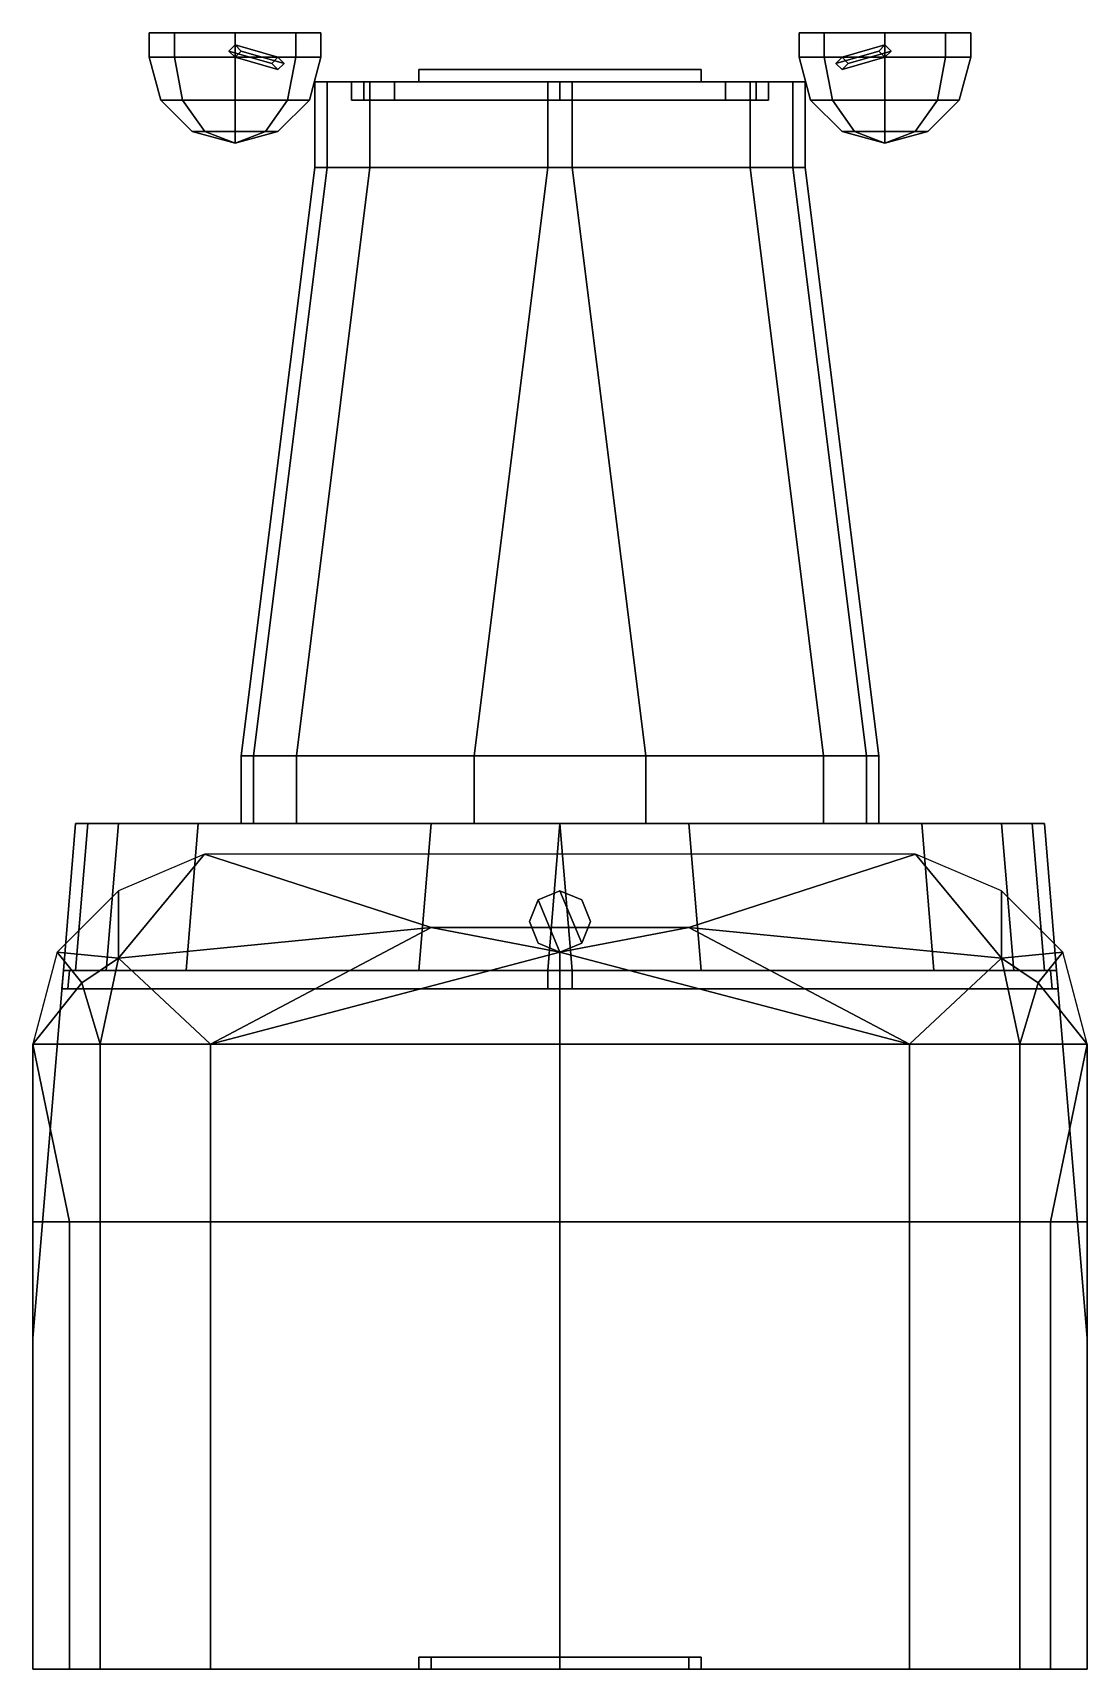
# Model space of a CAD drawing. Extents: x -0.86 to 0.86, y -0.06 to 2.61.
import ezdxf

# ---------------------------------------------------------------- set-up
doc = ezdxf.new("R2010")
doc.units = 0
doc.layers.get('0').update_dxf_attribs({"linetype": 'CONTINUOUS'})

msp = doc.modelspace()

# ---------------------------------------------------------------- linework, layer by layer
for points in [[(-0.629, 2.61, 1.349), (-0.67, 2.61, 1.25), (-0.67, 2.57, 1.25), (-0.629, 2.57, 1.349)], [(-0.67, 2.61, 1.25), (-0.629, 2.61, 1.151), (-0.629, 2.57, 1.151), (-0.67, 2.57, 1.25)], [(-0.431, 2.61, 1.349), (-0.67, 2.61, 1.25), (-0.629, 2.61, 1.349), (-0.53, 2.61, 1.39)], [(-0.39, 2.61, 1.25), (-0.629, 2.61, 1.151), (-0.67, 2.61, 1.25), (-0.431, 2.61, 1.349)], [(-0.53, 2.61, 1.39), (-0.629, 2.61, 1.349), (-0.629, 2.57, 1.349), (-0.53, 2.57, 1.39)], [(-0.629, 2.61, 1.151), (-0.53, 2.61, 1.11), (-0.53, 2.57, 1.11), (-0.629, 2.57, 1.151)], [(-0.431, 2.61, 1.151), (-0.53, 2.61, 1.11), (-0.629, 2.61, 1.151), (-0.39, 2.61, 1.25)], [(-0.53, 2.59, 1.02), (-0.54, 2.58, 1.02), (-0.54, 2.58, 1.12), (-0.53, 2.59, 1.11)], [(-0.46, 2.57, 0.94), (-0.47, 2.56, 0.94), (-0.54, 2.58, 1.02), (-0.53, 2.59, 1.02)], [(-0.431, 2.61, 1.349), (-0.53, 2.61, 1.39), (-0.53, 2.57, 1.39), (-0.431, 2.57, 1.349)], [(-0.53, 2.61, 1.11), (-0.431, 2.61, 1.151), (-0.431, 2.57, 1.151), (-0.53, 2.57, 1.11)], [(-0.52, 2.58, 1.02), (-0.53, 2.59, 1.02), (-0.53, 2.59, 1.11), (-0.52, 2.58, 1.12)], [(-0.45, 2.56, 0.94), (-0.46, 2.57, 0.94), (-0.53, 2.59, 1.02), (-0.52, 2.58, 1.02)], [(-0.39, 2.61, 1.25), (-0.431, 2.61, 1.349), (-0.431, 2.57, 1.349), (-0.39, 2.57, 1.25)], [(-0.431, 2.61, 1.151), (-0.39, 2.61, 1.25), (-0.39, 2.57, 1.25), (-0.431, 2.57, 1.151)], [(0.67, 2.61, 1.25), (0.431, 2.61, 1.151), (0.39, 2.61, 1.25), (0.629, 2.61, 1.349)], [(0.629, 2.61, 1.349), (0.39, 2.61, 1.25), (0.431, 2.61, 1.349), (0.53, 2.61, 1.39)], [(0.39, 2.61, 1.25), (0.431, 2.61, 1.151), (0.431, 2.57, 1.151), (0.39, 2.57, 1.25)], [(0.431, 2.61, 1.349), (0.39, 2.61, 1.25), (0.39, 2.57, 1.25), (0.431, 2.57, 1.349)], [(0.629, 2.61, 1.151), (0.53, 2.61, 1.11), (0.431, 2.61, 1.151), (0.67, 2.61, 1.25)], [(0.431, 2.61, 1.151), (0.53, 2.61, 1.11), (0.53, 2.57, 1.11), (0.431, 2.57, 1.151)], [(0.53, 2.61, 1.39), (0.431, 2.61, 1.349), (0.431, 2.57, 1.349), (0.53, 2.57, 1.39)], [(0.46, 2.57, 0.94), (0.45, 2.56, 0.94), (0.52, 2.58, 1.02), (0.53, 2.59, 1.02)], [(0.47, 2.56, 0.94), (0.46, 2.57, 0.94), (0.53, 2.59, 1.02), (0.54, 2.58, 1.02)], [(0.53, 2.59, 1.02), (0.52, 2.58, 1.02), (0.52, 2.58, 1.12), (0.53, 2.59, 1.11)], [(0.53, 2.61, 1.11), (0.629, 2.61, 1.151), (0.629, 2.57, 1.151), (0.53, 2.57, 1.11)], [(0.629, 2.61, 1.349), (0.53, 2.61, 1.39), (0.53, 2.57, 1.39), (0.629, 2.57, 1.349)], [(0.54, 2.58, 1.02), (0.53, 2.59, 1.02), (0.53, 2.59, 1.11), (0.54, 2.58, 1.12)], [(0.629, 2.61, 1.151), (0.67, 2.61, 1.25), (0.67, 2.57, 1.25), (0.629, 2.57, 1.151)], [(0.67, 2.61, 1.25), (0.629, 2.61, 1.349), (0.629, 2.57, 1.349), (0.67, 2.57, 1.25)], [(-0.6512, 2.5, 1.25), (-0.67, 2.57, 1.25), (-0.629, 2.57, 1.151), (-0.6157, 2.5, 1.1643)], [(-0.6157, 2.5, 1.3357), (-0.629, 2.57, 1.349), (-0.67, 2.57, 1.25), (-0.6512, 2.5, 1.25)], [(-0.6157, 2.5, 1.1643), (-0.629, 2.57, 1.151), (-0.53, 2.57, 1.11), (-0.53, 2.5, 1.1288)], [(-0.53, 2.5, 1.3712), (-0.53, 2.57, 1.39), (-0.629, 2.57, 1.349), (-0.6157, 2.5, 1.3357)], [(-0.54, 2.58, 1.02), (-0.53, 2.57, 1.02), (-0.53, 2.57, 1.11), (-0.54, 2.58, 1.12)], [(-0.47, 2.56, 0.94), (-0.46, 2.55, 0.94), (-0.53, 2.57, 1.02), (-0.54, 2.58, 1.02)], [(-0.53, 2.57, 1.02), (-0.52, 2.58, 1.02), (-0.52, 2.58, 1.12), (-0.53, 2.57, 1.11)], [(-0.46, 2.55, 0.94), (-0.45, 2.56, 0.94), (-0.52, 2.58, 1.02), (-0.53, 2.57, 1.02)], [(-0.53, 2.5, 1.1288), (-0.53, 2.57, 1.11), (-0.431, 2.57, 1.151), (-0.4443, 2.5, 1.1643)], [(-0.4443, 2.5, 1.3357), (-0.431, 2.57, 1.349), (-0.53, 2.57, 1.39), (-0.53, 2.5, 1.3712)], [(-0.4443, 2.5, 1.1643), (-0.431, 2.57, 1.151), (-0.39, 2.57, 1.25), (-0.4088, 2.5, 1.25)], [(-0.4088, 2.5, 1.25), (-0.39, 2.57, 1.25), (-0.431, 2.57, 1.349), (-0.4443, 2.5, 1.3357)], [(0.4443, 2.5, 1.3357), (0.431, 2.57, 1.349), (0.39, 2.57, 1.25), (0.4088, 2.5, 1.25)], [(0.4088, 2.5, 1.25), (0.39, 2.57, 1.25), (0.431, 2.57, 1.151), (0.4443, 2.5, 1.1643)], [(0.53, 2.5, 1.3712), (0.53, 2.57, 1.39), (0.431, 2.57, 1.349), (0.4443, 2.5, 1.3357)], [(0.4443, 2.5, 1.1643), (0.431, 2.57, 1.151), (0.53, 2.57, 1.11), (0.53, 2.5, 1.1288)], [(0.45, 2.56, 0.94), (0.46, 2.55, 0.94), (0.53, 2.57, 1.02), (0.52, 2.58, 1.02)], [(0.46, 2.55, 0.94), (0.47, 2.56, 0.94), (0.54, 2.58, 1.02), (0.53, 2.57, 1.02)], [(0.52, 2.58, 1.02), (0.53, 2.57, 1.02), (0.53, 2.57, 1.11), (0.52, 2.58, 1.12)], [(0.53, 2.57, 1.02), (0.54, 2.58, 1.02), (0.54, 2.58, 1.12), (0.53, 2.57, 1.11)], [(0.6157, 2.5, 1.3357), (0.629, 2.57, 1.349), (0.53, 2.57, 1.39), (0.53, 2.5, 1.3712)], [(0.53, 2.5, 1.1288), (0.53, 2.57, 1.11), (0.629, 2.57, 1.151), (0.6157, 2.5, 1.1643)], [(0.6512, 2.5, 1.25), (0.67, 2.57, 1.25), (0.629, 2.57, 1.349), (0.6157, 2.5, 1.3357)], [(0.6157, 2.5, 1.1643), (0.629, 2.57, 1.151), (0.67, 2.57, 1.25), (0.6512, 2.5, 1.25)], [(-0.23, 2.55, 1.08), (-0.23, 2.53, 1.08), (-0.23, 2.53, 1.17), (-0.23, 2.55, 1.17)], [(0.23, 2.55, 1.17), (0.23, 2.55, 1.08), (-0.23, 2.55, 1.08), (-0.23, 2.55, 1.17)], [(0.23, 2.55, 1.08), (0.23, 2.53, 1.08), (-0.23, 2.53, 1.08), (-0.23, 2.55, 1.08)], [(-0.23, 2.55, 1.17), (-0.23, 2.53, 1.17), (0.23, 2.53, 1.17), (0.23, 2.55, 1.17)], [(0.23, 2.53, 1.17), (0.23, 2.53, 1.08), (0.23, 2.55, 1.08), (0.23, 2.55, 1.17)], [(0.34, 2.53, 0.99), (0.4, 2.53, 0.94), (-0.4, 2.53, 0.94), (-0.34, 2.53, 0.99)], [(-0.4, 2.53, 1.72), (-0.4, 2.53, 0.94), (-0.4, 2.39, 0.94), (-0.4, 2.39, 1.72)], [(-0.4, 2.39, 0.94), (-0.4, 2.53, 0.94), (0.4, 2.53, 0.94), (0.4, 2.39, 0.94)], [(-0.38, 2.53, 1.77), (-0.4, 2.53, 1.72), (-0.4, 2.39, 1.72), (-0.38, 2.39, 1.77)], [(-0.34, 2.53, 1.72), (-0.34, 2.53, 0.99), (-0.4, 2.53, 0.94), (-0.4, 2.53, 1.72)], [(-0.32, 2.53, 1.75), (-0.34, 2.53, 1.72), (-0.4, 2.53, 1.72), (-0.38, 2.53, 1.77)], [(-0.31, 2.53, 1.81), (-0.38, 2.53, 1.77), (-0.38, 2.39, 1.77), (-0.31, 2.39, 1.81)], [(-0.27, 2.53, 1.78), (-0.32, 2.53, 1.75), (-0.38, 2.53, 1.77), (-0.31, 2.53, 1.81)], [(0.34, 2.5, 0.99), (0.34, 2.53, 0.99), (-0.34, 2.53, 0.99), (-0.34, 2.5, 0.99)], [(-0.34, 2.5, 1.72), (-0.34, 2.53, 1.72), (-0.32, 2.53, 1.75), (-0.32, 2.5, 1.75)], [(-0.34, 2.5, 0.99), (-0.34, 2.53, 0.99), (-0.34, 2.53, 1.72), (-0.34, 2.5, 1.72)], [(-0.32, 2.5, 1.75), (-0.32, 2.53, 1.75), (-0.27, 2.53, 1.78), (-0.27, 2.5, 1.78)], [(-0.02, 2.53, 1.84), (-0.31, 2.53, 1.81), (-0.31, 2.39, 1.81), (-0.02, 2.39, 1.84)], [(0, 2.53, 1.8), (-0.27, 2.53, 1.78), (-0.31, 2.53, 1.81), (-0.02, 2.53, 1.84)], [(-0.27, 2.5, 1.78), (-0.27, 2.53, 1.78), (0, 2.53, 1.8), (0, 2.5, 1.8)], [(-0.23, 2.53, 1.17), (-0.23, 2.53, 1.08), (0.23, 2.53, 1.08), (0.23, 2.53, 1.17)], [(0.02, 2.53, 1.84), (-0.02, 2.53, 1.84), (-0.02, 2.39, 1.84), (0.02, 2.39, 1.84)], [(0, 2.53, 1.8), (0, 2.53, 1.8), (-0.02, 2.53, 1.84), (0.02, 2.53, 1.84)], [(0, 2.5, 1.8), (0, 2.53, 1.8), (0.27, 2.53, 1.78), (0.27, 2.5, 1.78)], [(0.02, 2.53, 1.84), (0.31, 2.53, 1.81), (0.27, 2.53, 1.78), (0, 2.53, 1.8)], [(0.02, 2.39, 1.84), (0.31, 2.39, 1.81), (0.31, 2.53, 1.81), (0.02, 2.53, 1.84)], [(0.27, 2.5, 1.78), (0.27, 2.53, 1.78), (0.32, 2.53, 1.75), (0.32, 2.5, 1.75)], [(0.31, 2.53, 1.81), (0.38, 2.53, 1.77), (0.32, 2.53, 1.75), (0.27, 2.53, 1.78)], [(0.31, 2.39, 1.81), (0.38, 2.39, 1.77), (0.38, 2.53, 1.77), (0.31, 2.53, 1.81)], [(0.32, 2.5, 1.75), (0.32, 2.53, 1.75), (0.34, 2.53, 1.72), (0.34, 2.5, 1.72)], [(0.38, 2.53, 1.77), (0.4, 2.53, 1.72), (0.34, 2.53, 1.72), (0.32, 2.53, 1.75)], [(0.34, 2.5, 1.72), (0.34, 2.53, 1.72), (0.34, 2.53, 0.99), (0.34, 2.5, 0.99)], [(0.4, 2.53, 0.94), (0.34, 2.53, 0.99), (0.34, 2.53, 1.72), (0.4, 2.53, 1.72)], [(0.38, 2.39, 1.77), (0.4, 2.39, 1.72), (0.4, 2.53, 1.72), (0.38, 2.53, 1.77)], [(0.4, 2.39, 0.94), (0.4, 2.53, 0.94), (0.4, 2.53, 1.72), (0.4, 2.39, 1.72)], [(-0.6, 2.4488, 1.25), (-0.6512, 2.5, 1.25), (-0.6157, 2.5, 1.1643), (-0.5795, 2.4488, 1.2005)], [(-0.5795, 2.4488, 1.2995), (-0.6157, 2.5, 1.3357), (-0.6512, 2.5, 1.25), (-0.6, 2.4488, 1.25)], [(-0.5795, 2.4488, 1.2005), (-0.6157, 2.5, 1.1643), (-0.53, 2.5, 1.1288), (-0.53, 2.4488, 1.18)], [(-0.53, 2.4488, 1.32), (-0.53, 2.5, 1.3712), (-0.6157, 2.5, 1.3357), (-0.5795, 2.4488, 1.2995)], [(-0.53, 2.4488, 1.18), (-0.53, 2.5, 1.1288), (-0.4443, 2.5, 1.1643), (-0.4805, 2.4488, 1.2005)], [(-0.4805, 2.4488, 1.2995), (-0.4443, 2.5, 1.3357), (-0.53, 2.5, 1.3712), (-0.53, 2.4488, 1.32)], [(-0.4805, 2.4488, 1.2005), (-0.4443, 2.5, 1.1643), (-0.4088, 2.5, 1.25), (-0.46, 2.4488, 1.25)], [(-0.46, 2.4488, 1.25), (-0.4088, 2.5, 1.25), (-0.4443, 2.5, 1.3357), (-0.4805, 2.4488, 1.2995)], [(0.34, 2.5, 1.72), (0.34, 2.5, 0.99), (-0.34, 2.5, 0.99), (-0.34, 2.5, 1.72)], [(0.32, 2.5, 1.75), (0.34, 2.5, 1.72), (-0.34, 2.5, 1.72), (-0.32, 2.5, 1.75)], [(-0.32, 2.5, 1.75), (-0.27, 2.5, 1.78), (0.27, 2.5, 1.78), (0.32, 2.5, 1.75)], [(0, 2.5, 1.8), (0.27, 2.5, 1.78), (-0.27, 2.5, 1.78), (0, 2.5, 1.8)], [(0.4805, 2.4488, 1.2995), (0.4443, 2.5, 1.3357), (0.4088, 2.5, 1.25), (0.46, 2.4488, 1.25)], [(0.46, 2.4488, 1.25), (0.4088, 2.5, 1.25), (0.4443, 2.5, 1.1643), (0.4805, 2.4488, 1.2005)], [(0.53, 2.4488, 1.32), (0.53, 2.5, 1.3712), (0.4443, 2.5, 1.3357), (0.4805, 2.4488, 1.2995)], [(0.4805, 2.4488, 1.2005), (0.4443, 2.5, 1.1643), (0.53, 2.5, 1.1288), (0.53, 2.4488, 1.18)], [(0.5795, 2.4488, 1.2995), (0.6157, 2.5, 1.3357), (0.53, 2.5, 1.3712), (0.53, 2.4488, 1.32)], [(0.53, 2.4488, 1.18), (0.53, 2.5, 1.1288), (0.6157, 2.5, 1.1643), (0.5795, 2.4488, 1.2005)], [(0.6, 2.4488, 1.25), (0.6512, 2.5, 1.25), (0.6157, 2.5, 1.3357), (0.5795, 2.4488, 1.2995)], [(0.5795, 2.4488, 1.2005), (0.6157, 2.5, 1.1643), (0.6512, 2.5, 1.25), (0.6, 2.4488, 1.25)], [(-0.53, 2.43, 1.25), (-0.6, 2.4488, 1.25), (-0.5795, 2.4488, 1.2005), (-0.53, 2.43, 1.25)], [(-0.53, 2.43, 1.25), (-0.5795, 2.4488, 1.2995), (-0.6, 2.4488, 1.25), (-0.53, 2.43, 1.25)], [(-0.53, 2.43, 1.25), (-0.5795, 2.4488, 1.2005), (-0.53, 2.4488, 1.18), (-0.53, 2.43, 1.25)], [(-0.53, 2.43, 1.25), (-0.53, 2.4488, 1.32), (-0.5795, 2.4488, 1.2995), (-0.53, 2.43, 1.25)], [(-0.53, 2.43, 1.25), (-0.53, 2.4488, 1.18), (-0.4805, 2.4488, 1.2005), (-0.53, 2.43, 1.25)], [(-0.53, 2.43, 1.25), (-0.4805, 2.4488, 1.2005), (-0.46, 2.4488, 1.25), (-0.53, 2.43, 1.25)], [(-0.53, 2.43, 1.25), (-0.46, 2.4488, 1.25), (-0.4805, 2.4488, 1.2995), (-0.53, 2.43, 1.25)], [(-0.53, 2.43, 1.25), (-0.4805, 2.4488, 1.2995), (-0.53, 2.4488, 1.32), (-0.53, 2.43, 1.25)], [(0.53, 2.43, 1.25), (0.4805, 2.4488, 1.2995), (0.46, 2.4488, 1.25), (0.53, 2.43, 1.25)], [(0.53, 2.43, 1.25), (0.46, 2.4488, 1.25), (0.4805, 2.4488, 1.2005), (0.53, 2.43, 1.25)], [(0.53, 2.43, 1.25), (0.53, 2.4488, 1.32), (0.4805, 2.4488, 1.2995), (0.53, 2.43, 1.25)], [(0.53, 2.43, 1.25), (0.4805, 2.4488, 1.2005), (0.53, 2.4488, 1.18), (0.53, 2.43, 1.25)], [(0.53, 2.43, 1.25), (0.5795, 2.4488, 1.2995), (0.53, 2.4488, 1.32), (0.53, 2.43, 1.25)], [(0.53, 2.43, 1.25), (0.6, 2.4488, 1.25), (0.5795, 2.4488, 1.2995), (0.53, 2.43, 1.25)], [(0.53, 2.43, 1.25), (0.5795, 2.4488, 1.2005), (0.6, 2.4488, 1.25), (0.53, 2.43, 1.25)], [(0.53, 2.43, 1.25), (0.53, 2.4488, 1.18), (0.5795, 2.4488, 1.2005), (0.53, 2.43, 1.25)], [(-0.4, 2.39, 0.94), (-0.52, 1.43, 0.94), (-0.52, 1.43, 1.77), (-0.4, 2.39, 1.72)], [(0.4, 2.39, 0.94), (0.52, 1.43, 0.94), (-0.52, 1.43, 0.94), (-0.4, 2.39, 0.94)], [(-0.38, 2.39, 1.77), (-0.4, 2.39, 1.72), (-0.52, 1.43, 1.77), (-0.5, 1.43, 1.82)], [(-0.31, 2.39, 1.81), (-0.38, 2.39, 1.77), (-0.5, 1.43, 1.82), (-0.43, 1.43, 1.86)], [(-0.02, 2.39, 1.84), (-0.31, 2.39, 1.81), (-0.43, 1.43, 1.86), (-0.14, 1.43, 1.89)], [(0.02, 2.39, 1.84), (-0.02, 2.39, 1.84), (-0.14, 1.43, 1.89), (0.14, 1.43, 1.89)], [(0.14, 1.43, 1.89), (0.43, 1.43, 1.86), (0.31, 2.39, 1.81), (0.02, 2.39, 1.84)], [(0.43, 1.43, 1.86), (0.5, 1.43, 1.82), (0.38, 2.39, 1.77), (0.31, 2.39, 1.81)], [(0.5, 1.43, 1.82), (0.52, 1.43, 1.77), (0.4, 2.39, 1.72), (0.38, 2.39, 1.77)], [(0.52, 1.43, 1.77), (0.52, 1.43, 0.94), (0.4, 2.39, 0.94), (0.4, 2.39, 1.72)], [(-0.52, 1.43, 1.77), (-0.52, 1.43, 0.94), (-0.52, 1.32, 0.94), (-0.52, 1.32, 1.77)], [(-0.52, 1.32, 0.94), (-0.52, 1.43, 0.94), (0.52, 1.43, 0.94), (0.52, 1.32, 0.94)], [(-0.5, 1.43, 1.82), (-0.52, 1.43, 1.77), (-0.52, 1.32, 1.77), (-0.5, 1.32, 1.82)], [(-0.43, 1.43, 1.86), (-0.5, 1.43, 1.82), (-0.5, 1.32, 1.82), (-0.43, 1.32, 1.86)], [(-0.14, 1.43, 1.89), (-0.43, 1.43, 1.86), (-0.43, 1.32, 1.86), (-0.14, 1.32, 1.89)], [(0.14, 1.43, 1.89), (-0.14, 1.43, 1.89), (-0.14, 1.32, 1.89), (0.14, 1.32, 1.89)], [(0.14, 1.32, 1.89), (0.43, 1.32, 1.86), (0.43, 1.43, 1.86), (0.14, 1.43, 1.89)], [(0.43, 1.32, 1.86), (0.5, 1.32, 1.82), (0.5, 1.43, 1.82), (0.43, 1.43, 1.86)], [(0.5, 1.32, 1.82), (0.52, 1.32, 1.77), (0.52, 1.43, 1.77), (0.5, 1.43, 1.82)], [(0.52, 1.32, 0.94), (0.52, 1.43, 0.94), (0.52, 1.43, 1.77), (0.52, 1.32, 1.77)], [(-0.79, 1.08, 1.74), (-0.77, 1.32, 1.74), (-0.79, 1.32, 1.67), (-0.81, 1.08, 1.67)], [(-0.81, 1.08, 1.67), (-0.79, 1.32, 1.67), (-0.79, 1.32, 0.94), (-0.81, 1.08, 0.94)], [(-0.81, 1.08, 0.94), (-0.79, 1.32, 0.94), (0.79, 1.32, 0.94), (0.81, 1.08, 0.94)], [(-0.52, 1.32, 1.77), (-0.52, 1.32, 0.94), (-0.79, 1.32, 0.94), (-0.79, 1.32, 1.67)], [(-0.5, 1.32, 1.82), (-0.52, 1.32, 1.77), (-0.79, 1.32, 1.67), (-0.59, 1.32, 1.85)], [(-0.59, 1.32, 1.85), (-0.79, 1.32, 1.67), (-0.77, 1.32, 1.74), (-0.72, 1.32, 1.8)], [(-0.74, 1.08, 1.8), (-0.72, 1.32, 1.8), (-0.77, 1.32, 1.74), (-0.79, 1.08, 1.74)], [(-0.61, 1.08, 1.85), (-0.59, 1.32, 1.85), (-0.72, 1.32, 1.8), (-0.74, 1.08, 1.8)], [(-0.23, 1.08, 1.9), (-0.21, 1.32, 1.9), (-0.59, 1.32, 1.85), (-0.61, 1.08, 1.85)], [(-0.43, 1.32, 1.86), (-0.5, 1.32, 1.82), (-0.59, 1.32, 1.85)], [(-0.14, 1.32, 1.89), (-0.43, 1.32, 1.86), (-0.59, 1.32, 1.85), (-0.21, 1.32, 1.9)], [(-0.02, 1.08, 1.91), (0, 1.32, 1.91), (-0.21, 1.32, 1.9), (-0.23, 1.08, 1.9)], [(0.14, 1.32, 1.89), (-0.14, 1.32, 1.89), (-0.21, 1.32, 1.9), (0.21, 1.32, 1.9)], [(0.21, 1.32, 1.9), (-0.21, 1.32, 1.9), (0, 1.32, 1.91)], [(0.02, 1.08, 1.91), (0, 1.32, 1.91), (0, 1.32, 1.91), (-0.02, 1.08, 1.91)], [(0.23, 1.08, 1.9), (0.21, 1.32, 1.9), (0, 1.32, 1.91), (0.02, 1.08, 1.91)], [(0.21, 1.32, 1.9), (0.59, 1.32, 1.85), (0.43, 1.32, 1.86), (0.14, 1.32, 1.89)], [(0.61, 1.08, 1.85), (0.59, 1.32, 1.85), (0.21, 1.32, 1.9), (0.23, 1.08, 1.9)], [(0.59, 1.32, 1.85), (0.59, 1.32, 1.85), (0.5, 1.32, 1.82), (0.43, 1.32, 1.86)], [(0.79, 1.32, 1.67), (0.52, 1.32, 1.77), (0.5, 1.32, 1.82), (0.59, 1.32, 1.85)], [(0.79, 1.32, 0.94), (0.52, 1.32, 0.94), (0.52, 1.32, 1.77), (0.79, 1.32, 1.67)], [(0.77, 1.32, 1.74), (0.79, 1.32, 1.67), (0.59, 1.32, 1.85), (0.72, 1.32, 1.8)], [(0.74, 1.08, 1.8), (0.72, 1.32, 1.8), (0.59, 1.32, 1.85), (0.61, 1.08, 1.85)], [(0.79, 1.08, 1.74), (0.77, 1.32, 1.74), (0.72, 1.32, 1.8), (0.74, 1.08, 1.8)], [(0.81, 1.08, 1.67), (0.79, 1.32, 1.67), (0.77, 1.32, 1.74), (0.79, 1.08, 1.74)], [(0.81, 1.08, 0.94), (0.79, 1.32, 0.94), (0.79, 1.32, 1.67), (0.81, 1.08, 1.67)], [(-0.58, 1.27, 2.5), (-0.58, 1.27, 2.5), (-0.72, 1.1, 2.66), (-0.21, 1.15, 2.66)], [(-0.72, 1.21, 2.5), (-0.72, 1.21, 2.5), (-0.72, 1.1, 2.66), (-0.58, 1.27, 2.5)], [(0.58, 1.27, 2.5), (-0.58, 1.27, 2.5), (-0.21, 1.15, 2.66), (0.21, 1.15, 2.66)], [(0.58, 1.27, 2.5), (0.58, 1.27, 2.5), (0.21, 1.15, 2.66), (0.72, 1.1, 2.66)], [(0.72, 1.21, 2.5), (0.72, 1.21, 2.5), (0.58, 1.27, 2.5), (0.72, 1.1, 2.66)], [(-0.82, 1.11, 2.5), (-0.82, 1.11, 2.5), (-0.72, 1.1, 2.66), (-0.72, 1.21, 2.5)], [(0, 1.21, 1.91), (-0.0354, 1.1954, 1.9), (-0.0354, 1.1954, 1.95), (0, 1.21, 1.95)], [(0, 1.21, 1.95), (-0.0354, 1.1954, 1.95), (0, 1.11, 1.95), (0.0354, 1.1246, 1.95)], [(0.0354, 1.1954, 1.9), (0, 1.21, 1.91), (0, 1.21, 1.95), (0.0354, 1.1954, 1.95)], [(0.0354, 1.1954, 1.95), (0, 1.21, 1.95), (0.0354, 1.1246, 1.95), (0.05, 1.16, 1.95)], [(0.82, 1.11, 2.5), (0.82, 1.11, 2.5), (0.72, 1.21, 2.5), (0.72, 1.1, 2.66)], [(-0.0354, 1.1954, 1.9), (-0.05, 1.16, 1.9), (-0.05, 1.16, 1.95), (-0.0354, 1.1954, 1.95)], [(-0.0354, 1.1954, 1.95), (-0.05, 1.16, 1.95), (-0.0354, 1.1246, 1.95), (0, 1.11, 1.95)], [(0.05, 1.16, 1.9), (0.0354, 1.1954, 1.9), (0.0354, 1.1954, 1.95), (0.05, 1.16, 1.95)], [(-0.21, 1.15, 2.66), (-0.72, 1.1, 2.66), (-0.57, 0.96, 2.74), (-0.21, 1.15, 2.66)], [(0, 1.11, 2.72), (-0.21, 1.15, 2.66), (-0.21, 1.15, 2.66), (-0.57, 0.96, 2.74)], [(0, 1.11, 2.72), (0.21, 1.15, 2.66), (-0.21, 1.15, 2.66)], [(-0.05, 1.16, 1.9), (-0.0354, 1.1246, 1.9), (-0.0354, 1.1246, 1.95), (-0.05, 1.16, 1.95)], [(0.57, 0.96, 2.74), (0.21, 1.15, 2.66), (0, 1.11, 2.72)], [(0.0354, 1.1246, 1.9), (0.05, 1.16, 1.9), (0.05, 1.16, 1.95), (0.0354, 1.1246, 1.95)], [(0.21, 1.15, 2.66), (0.57, 0.96, 2.74), (0.72, 1.1, 2.66)], [(-0.0354, 1.1246, 1.9), (0, 1.11, 1.91), (0, 1.11, 1.95), (-0.0354, 1.1246, 1.95)], [(0, 1.11, 1.91), (0.0354, 1.1246, 1.9), (0.0354, 1.1246, 1.95), (0, 1.11, 1.95)], [(-0.78, 1.06, 2.66), (-0.82, 1.11, 2.5), (-0.86, 0.96, 2.5), (-0.78, 1.06, 2.66)], [(-0.72, 1.1, 2.66), (-0.82, 1.11, 2.5), (-0.78, 1.06, 2.66), (-0.72, 1.1, 2.66)], [(-0.75, 0.96, 2.71), (-0.72, 1.1, 2.66), (-0.78, 1.06, 2.66), (-0.75, 0.96, 2.71)], [(-0.57, 0.96, 2.74), (-0.72, 1.1, 2.66), (-0.75, 0.96, 2.71), (-0.57, 0.96, 2.74)], [(0, 1.11, 2.72), (-0.57, 0.96, 2.74), (-0.57, 0.96, 2.74), (0, 0.96, 2.76)], [(0, 0.96, 2.76), (0.57, 0.96, 2.74), (0.57, 0.96, 2.74), (0, 1.11, 2.72)], [(0.57, 0.96, 2.74), (0.75, 0.96, 2.71), (0.72, 1.1, 2.66)], [(0.78, 1.06, 2.66), (0.82, 1.11, 2.5), (0.72, 1.1, 2.66), (0.78, 1.06, 2.66)], [(0.75, 0.96, 2.71), (0.78, 1.06, 2.66), (0.72, 1.1, 2.66)], [(0.86, 0.96, 2.5), (0.82, 1.11, 2.5), (0.78, 1.06, 2.66), (0.86, 0.96, 2.5)], [(-0.86, 0.48, 1.67), (-0.81, 1.08, 1.67), (-0.81, 1.08, 0.94), (-0.86, 0.48, 0.94)], [(-0.81, 1.08, 1.67), (-0.8125, 1.05, 1.67), (-0.8125, 1.05, 2.5), (-0.81, 1.08, 2.5)], [(-0.8, 1.08, 2.49), (-0.8, 1.08, 1.705), (-0.81, 1.08, 1.67), (-0.81, 1.08, 2.5)], [(-0.8, 1.08, 2.49), (-0.81, 1.08, 2.5), (0.81, 1.08, 2.5), (0.8, 1.08, 2.49)], [(-0.8025, 1.05, 2.49), (-0.8025, 1.05, 1.94), (-0.8, 1.08, 1.94), (-0.8, 1.08, 2.49)], [(-0.8025, 1.05, 2.49), (-0.8, 1.08, 2.49), (0.8, 1.08, 2.49), (0.8025, 1.05, 2.49)], [(-0.8, 1.08, 1.94), (-0.8025, 1.05, 1.94), (-0.02, 1.05, 1.94), (-0.02, 1.08, 1.94)], [(-0.8, 1.08, 1.94), (-0.79, 1.08, 1.74), (-0.8, 1.08, 1.705), (-0.8, 1.08, 1.94)], [(-0.8, 1.08, 1.94), (-0.74, 1.08, 1.8), (-0.79, 1.08, 1.74), (-0.8, 1.08, 1.94)], [(-0.8, 1.08, 1.94), (-0.61, 1.08, 1.85), (-0.74, 1.08, 1.8), (-0.8, 1.08, 1.94)], [(-0.8, 1.08, 1.94), (-0.23, 1.08, 1.9), (-0.61, 1.08, 1.85), (-0.8, 1.08, 1.94)], [(-0.8, 1.08, 1.94), (-0.02, 1.08, 1.91), (-0.23, 1.08, 1.9), (-0.8, 1.08, 1.94)], [(0.8, 1.08, 1.94), (0.02, 1.08, 1.91), (-0.02, 1.08, 1.91), (-0.8, 1.08, 1.94)], [(-0.02, 1.08, 1.94), (-0.02, 1.05, 1.94), (-0.02, 1.05, 2.49), (-0.02, 1.08, 2.49)], [(0.02, 1.08, 1.94), (-0.02, 1.08, 1.94), (-0.02, 1.08, 2.49), (0.02, 1.08, 2.49)], [(0.02, 1.05, 1.94), (0.8025, 1.05, 1.94), (0.8, 1.08, 1.94), (0.02, 1.08, 1.94)], [(0.8, 1.08, 1.94), (0.23, 1.08, 1.9), (0.02, 1.08, 1.91), (0.8, 1.08, 1.94)], [(0.02, 1.05, 1.94), (0.02, 1.08, 1.94), (0.02, 1.08, 2.49), (0.02, 1.05, 2.49)], [(0.8, 1.08, 1.94), (0.61, 1.08, 1.85), (0.23, 1.08, 1.9), (0.8, 1.08, 1.94)], [(0.8, 1.08, 1.94), (0.74, 1.08, 1.8), (0.61, 1.08, 1.85), (0.8, 1.08, 1.94)], [(0.8, 1.08, 1.94), (0.79, 1.08, 1.74), (0.74, 1.08, 1.8), (0.8, 1.08, 1.94)], [(0.8, 1.08, 1.94), (0.8, 1.08, 1.705), (0.79, 1.08, 1.74), (0.8, 1.08, 1.94)], [(0.8, 1.08, 1.94), (0.8025, 1.05, 1.94), (0.8025, 1.05, 2.49), (0.8, 1.08, 2.49)], [(0.81, 1.08, 2.5), (0.81, 1.08, 1.67), (0.8, 1.08, 1.705), (0.8, 1.08, 2.49)], [(0.86, 0.48, 0.94), (0.81, 1.08, 0.94), (0.81, 1.08, 1.67), (0.86, 0.48, 1.67)], [(0.8125, 1.05, 2.5), (0.8125, 1.05, 1.67), (0.81, 1.08, 1.67), (0.81, 1.08, 2.5)], [(-0.75, 0.96, 2.71), (-0.78, 1.06, 2.66), (-0.86, 0.96, 2.66), (-0.75, 0.96, 2.71)], [(-0.78, 1.06, 2.66), (-0.86, 0.96, 2.5), (-0.86, 0.96, 2.66), (-0.78, 1.06, 2.66)], [(-0.8125, 1.05, 2.5), (-0.8125, 1.05, 1.67), (-0.8025, 1.05, 1.67), (-0.8025, 1.05, 2.49)], [(-0.8125, 1.05, 2.5), (-0.8025, 1.05, 2.49), (0.8025, 1.05, 2.49), (0.8125, 1.05, 2.5)], [(-0.02, 1.05, 1.94), (0.02, 1.05, 1.94), (0.02, 1.05, 2.49), (-0.02, 1.05, 2.49)], [(0.75, 0.96, 2.71), (0.86, 0.96, 2.66), (0.78, 1.06, 2.66)], [(0.86, 0.96, 2.66), (0.86, 0.96, 2.5), (0.78, 1.06, 2.66), (0.86, 0.96, 2.66)], [(0.8025, 1.05, 2.49), (0.8025, 1.05, 1.67), (0.8125, 1.05, 1.67), (0.8125, 1.05, 2.5)], [(-0.86, 0.96, 2.66), (-0.86, 0.96, 2.66), (-0.86, 0.67, 2.66), (-0.8, 0.67, 2.73)], [(-0.75, 0.96, 2.71), (-0.86, 0.96, 2.66), (-0.8, 0.67, 2.73), (-0.75, 0.67, 2.76)], [(-0.86, 0.96, 2.66), (-0.86, 0.83, 2.5), (-0.86, 0.39, 2.61), (-0.86, 0.67, 2.66)], [(-0.86, 0.96, 2.66), (-0.86, 0.96, 2.5), (-0.86, 0.83, 2.5), (-0.86, 0.96, 2.66)], [(-0.57, 0.96, 2.74), (-0.75, 0.96, 2.71), (-0.75, 0.67, 2.76), (-0.57, 0.67, 2.79)], [(0, 0.96, 2.76), (-0.57, 0.96, 2.74), (-0.57, 0.67, 2.79), (0, 0.67, 2.81)], [(0, 0.67, 2.81), (0.57, 0.67, 2.79), (0.57, 0.96, 2.74), (0, 0.96, 2.76)], [(0.57, 0.67, 2.79), (0.75, 0.67, 2.76), (0.75, 0.96, 2.71), (0.57, 0.96, 2.74)], [(0.75, 0.67, 2.76), (0.8, 0.67, 2.73), (0.86, 0.96, 2.66), (0.75, 0.96, 2.71)], [(0.8, 0.67, 2.73), (0.86, 0.67, 2.66), (0.86, 0.96, 2.66)], [(0.86, 0.67, 2.66), (0.86, 0.39, 2.61), (0.86, 0.83, 2.5), (0.86, 0.96, 2.66)], [(0.86, 0.96, 2.66), (0.86, 0.83, 2.5), (0.86, 0.96, 2.5), (0.86, 0.96, 2.66)], [(-0.8, 0.67, 2.73), (-0.86, 0.67, 2.66), (-0.86, -0.06, 2.66), (-0.8, -0.06, 2.73)], [(-0.86, 0.67, 2.66), (-0.86, 0.39, 2.61), (-0.86, 0.31, 2.61), (-0.86, -0.06, 2.66)], [(-0.75, 0.67, 2.76), (-0.8, 0.67, 2.73), (-0.8, -0.06, 2.73), (-0.75, -0.06, 2.76)], [(-0.57, 0.67, 2.79), (-0.75, 0.67, 2.76), (-0.75, -0.06, 2.76), (-0.57, -0.06, 2.79)], [(0, 0.67, 2.81), (-0.57, 0.67, 2.79), (-0.57, -0.06, 2.79), (0, -0.06, 2.81)], [(0, -0.06, 2.81), (0.57, -0.06, 2.79), (0.57, 0.67, 2.79), (0, 0.67, 2.81)], [(0.57, -0.06, 2.79), (0.75, -0.06, 2.76), (0.75, 0.67, 2.76), (0.57, 0.67, 2.79)], [(0.75, -0.06, 2.76), (0.8, -0.06, 2.73), (0.8, 0.67, 2.73), (0.75, 0.67, 2.76)], [(0.8, -0.06, 2.73), (0.86, -0.06, 2.66), (0.86, 0.67, 2.66), (0.8, 0.67, 2.73)], [(0.86, -0.06, 2.66), (0.86, 0.31, 2.61), (0.86, 0.39, 2.61), (0.86, 0.67, 2.66)], [(-0.86, 0.01, 1.77), (-0.86, 0.44, 1.77), (-0.86, 0.48, 1.73), (-0.86, -0.06, 0.94)], [(-0.86, -0.06, 0.94), (-0.86, 0.48, 1.67), (-0.86, 0.48, 1.67), (-0.86, 0.48, 0.94)], [(-0.86, -0.06, 0.94), (-0.86, 0.48, 1.73), (-0.86, 0.48, 1.73), (-0.86, 0.48, 1.67)], [(0.86, -0.06, 0.94), (0.86, 0.48, 1.73), (0.86, 0.44, 1.77), (0.86, 0.01, 1.77)], [(0.86, -0.06, 0.94), (0.86, 0.48, 1.67), (0.86, 0.48, 1.73), (0.86, -0.06, 0.94)], [(0.86, -0.06, 0.94), (0.86, 0.48, 0.94), (0.86, 0.48, 1.67), (0.86, -0.06, 0.94)], [(-0.86, 0.31, 2.61), (-0.86, 0.2, 2.57), (-0.86, -0.06, 2.66)], [(0.86, -0.06, 2.66), (0.86, -0.06, 2.66), (0.86, 0.2, 2.57), (0.86, 0.31, 2.61)], [(-0.86, 0.2, 2.57), (-0.86, 0.07, 2.46), (-0.86, -0.06, 2.66)], [(0.86, -0.06, 2.66), (0.86, -0.06, 2.66), (0.86, 0.07, 2.46), (0.86, 0.2, 2.57)], [(-0.86, 0.07, 2.46), (-0.86, 0.01, 2.34), (-0.86, -0.06, 2.66)], [(0.86, -0.06, 2.66), (0.86, -0.06, 2.66), (0.86, 0.01, 2.34), (0.86, 0.07, 2.46)], [(-0.86, 0.01, 2.34), (-0.86, 0.01, 1.77), (-0.86, -0.06, 0.94), (-0.86, -0.06, 2.66)], [(0.86, -0.06, 2.66), (0.86, -0.06, 0.94), (0.86, 0.01, 1.77), (0.86, 0.01, 2.34)], [(-0.23, -0.04, 2.41), (-0.21, -0.04, 2.43), (-0.21, -0.06, 2.43), (-0.23, -0.06, 2.41)], [(-0.23, -0.04, 2.27), (-0.23, -0.04, 2.41), (-0.23, -0.06, 2.41), (-0.23, -0.06, 2.27)], [(-0.21, -0.04, 2.25), (-0.23, -0.04, 2.27), (-0.23, -0.06, 2.27), (-0.21, -0.06, 2.25)], [(0.21, -0.04, 2.25), (-0.21, -0.04, 2.25), (-0.21, -0.06, 2.25), (0.21, -0.06, 2.25)], [(-0.21, -0.04, 2.43), (0.21, -0.04, 2.43), (0.21, -0.06, 2.43), (-0.21, -0.06, 2.43)], [(0.23, -0.04, 2.27), (0.21, -0.04, 2.25), (0.21, -0.06, 2.25), (0.23, -0.06, 2.27)], [(0.21, -0.04, 2.43), (0.23, -0.04, 2.41), (0.23, -0.06, 2.41), (0.21, -0.06, 2.43)], [(0.23, -0.04, 2.41), (0.23, -0.04, 2.27), (0.23, -0.06, 2.27), (0.23, -0.06, 2.41)], [(0.21, -0.06, 2.25), (-0.21, -0.06, 2.25), (-0.86, -0.06, 0.94), (0.86, -0.06, 0.94)], [(-0.21, -0.06, 2.25), (-0.23, -0.06, 2.27), (-0.86, -0.06, 2.66), (-0.86, -0.06, 0.94)], [(-0.23, -0.06, 2.27), (-0.23, -0.06, 2.41), (-0.86, -0.06, 2.66)], [(-0.8, -0.06, 2.73), (-0.86, -0.06, 2.66), (-0.23, -0.06, 2.41)], [(-0.75, -0.06, 2.76), (-0.8, -0.06, 2.73), (-0.23, -0.06, 2.41), (-0.21, -0.06, 2.43)], [(-0.57, -0.06, 2.79), (-0.75, -0.06, 2.76), (-0.21, -0.06, 2.43), (0, -0.06, 2.81)], [(-0.21, -0.06, 2.43), (0.21, -0.06, 2.43), (0.57, -0.06, 2.79), (0, -0.06, 2.81)], [(0.23, -0.06, 2.27), (0.21, -0.06, 2.25), (0.86, -0.06, 0.94), (0.86, -0.06, 2.66)], [(0.21, -0.06, 2.43), (0.23, -0.06, 2.41), (0.75, -0.06, 2.76), (0.57, -0.06, 2.79)], [(0.23, -0.06, 2.41), (0.23, -0.06, 2.27), (0.86, -0.06, 2.66), (0.8, -0.06, 2.73)], [(0.23, -0.06, 2.41), (0.23, -0.06, 2.41), (0.8, -0.06, 2.73), (0.75, -0.06, 2.76)]]:
    msp.add_3dface(points)

doc.saveas('drawing.dxf')
